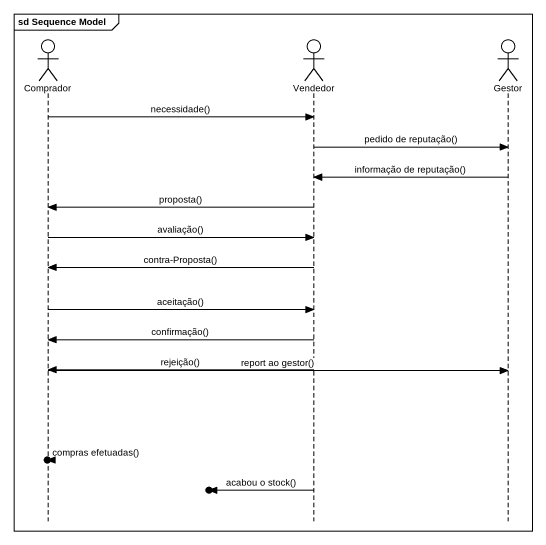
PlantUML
@startuml
mainframe sd Sequence Model
hide footbox
actor Comprador
actor Vendedor
actor Gestor

Comprador -> Vendedor : necessidade()
Vendedor -> Gestor : pedido de reputação()
Gestor -> Vendedor : informação de reputação()
Vendedor -> Comprador : proposta()
Comprador -> Vendedor : avaliação()
Vendedor -> Comprador : contra-Proposta()
Comprador -> Vendedor : aceitação()
Vendedor -> Comprador : confirmação()
Vendedor -> Comprador : rejeição()
Comprador -> Gestor : report ao gestor()
[o<- Comprador : compras efetuadas()
[o<- Vendedor : acabou o stock()
@enduml
